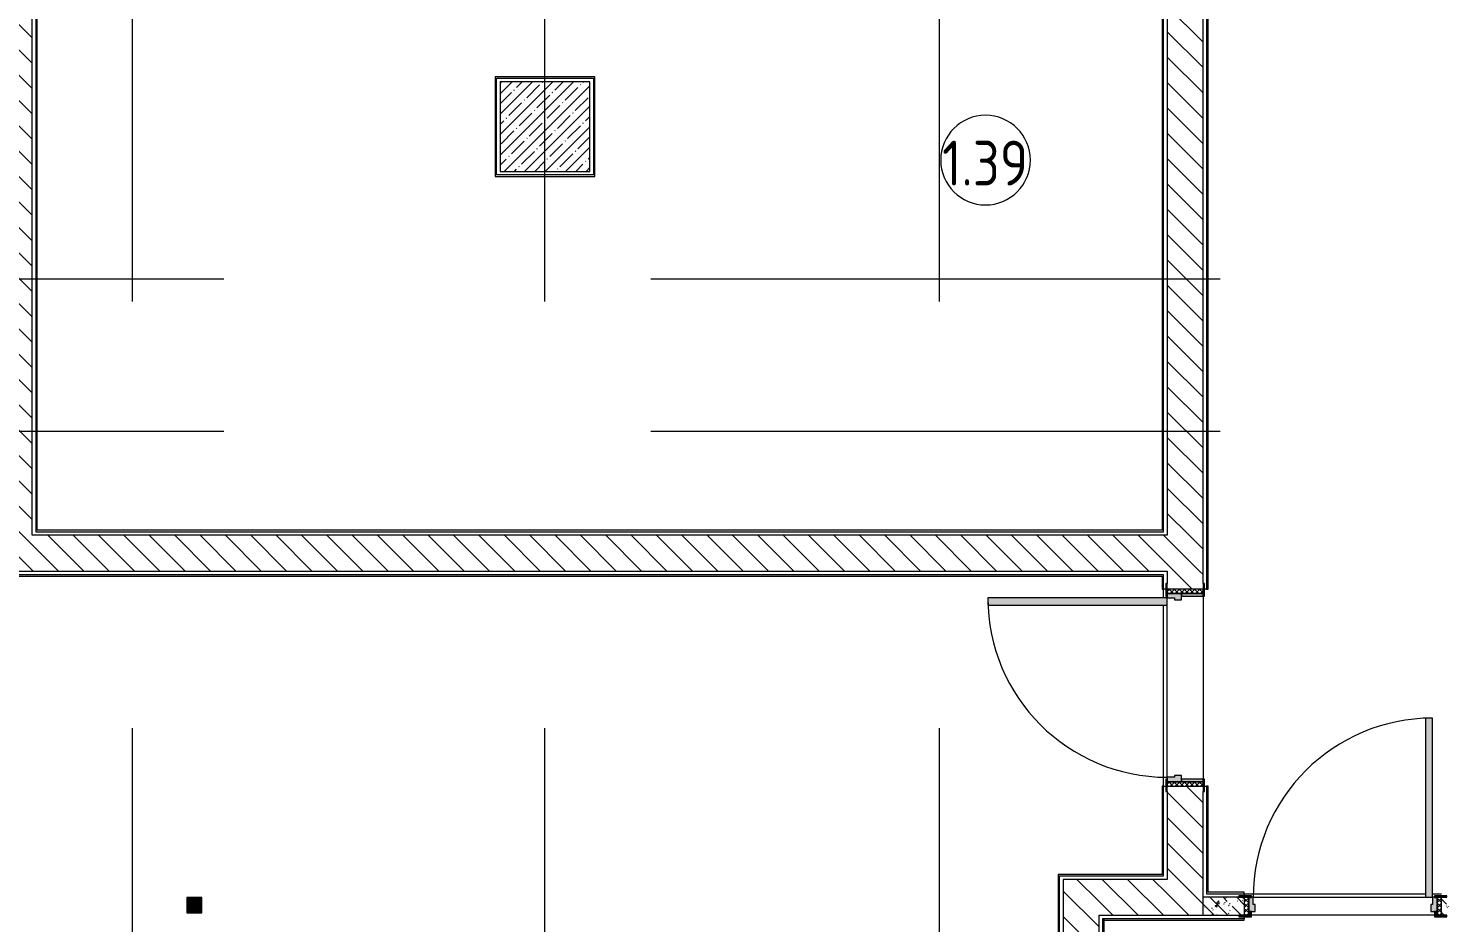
# Model space of a CAD drawing. Header units: millimetres. Extents: x -7229 to 200285, y -8553 to 29000.
# Drawn here: x 147734 to 155606, y 18558 to 23549 of the extents above; entities that cross this region are included whole.
import ezdxf

# ---------------------------------------------------------------- set-up
doc = ezdxf.new("R2010")
doc.units = ezdxf.units.MM
doc.linetypes.add('Осевая', pattern=[15875, 3175, -2381.25, 7937.5, -2381.25])
for name, color, linetype, lineweight in [('A-AREA-IDEN', 7, 'Continuous', 9), ('I-WALL-7', 7, 'Continuous', 9), ('S-COLS-2', 7, 'Continuous', 9), ('Оси-2', 7, 'Осевая', 9)]:
    doc.layers.add(name, color=color, linetype=linetype, lineweight=lineweight)
for name, color, linetype, lineweight, true_color in [('A-DOOR-5', 7, 'Continuous', 9, 0xaaaaaa), ('A-DOOR-6', 7, 'Continuous', 9, 0xe2e2e2), ('A-DOOR-FRAM-4', 7, 'Continuous', 9, 0xe2e2e2), ('A-DOOR-FRAM-5', 7, 'Continuous', 9, 0xaaaaaa), ('A-FLOR-3', 7, 'Continuous', 9, 0xaaaaaa), ('I-WALL-6', 7, 'Continuous', 9, 0xb5aa95), ('I-WALL-8', 7, 'Continuous', 9, 0x787878)]:
    doc.layers.add(name, color=color, linetype=linetype, lineweight=lineweight, true_color=true_color)
doc.styles.add('GOST Common', font='GOST_Common.ttf', dxfattribs={"width": 0.9, "height": 250})
pattern_1 = [(135, (96155.96, 0), (-70.71068, -70.71068), [])]

# ---------------------------------------------------------------- blocks, each defined once
blk = doc.blocks.new('110_Дверь_СКБ_1Ст_Внутренняя1 - Д-11 1100x2100h_кладовые _все__ коридор _между помещениями блока столовой__ моечные _все_-32089444-План монтажа зашивок 1 этажа  в осях 12-23 лист 1')
at = {"layer": 'A-DOOR-5'}
h = blk.add_hatch(dxfattribs=at)
h.set_pattern_fill('FP_27', color=256, style=0, pattern_type=2)
h.set_pattern_definition([(135, (1751.41, 114.685), (-14.14214, -14.14214), []), (225, (1751.41, 114.685), (14.14214, -14.14214), [])])
h.paths.add_polyline_path([(562.5, -50), (562.5, 50), (537.5, 50), (537.5, -50)])
at = {"layer": 'A-DOOR-6'}
h = blk.add_hatch(color=256, dxfattribs=at)
h.paths.add_polyline_path([(537.5, -30), (537.5, 50), (512.5, 50), (512.5, 10), (502.5, 10), (502.5, -30), (512.5, -30)])
h.paths.add_polyline_path([(-488.4, -30), (-477.5, -30), (-477.5, 10), (-487.5, 10), (-488.4, 50), (-512.5, 50), (-512.5, -30)])
at = {"layer": 'A-DOOR-FRAM-4'}
for points in [[(512.5, 50), (512.5, 1050), (472.5, 1050), (472.5, 50)], [(-537.5, 50), (-497.5, 50), (-497.5, 58), (-567.5, 58), (-567.5, 50)], [(592.5, 50), (592.5, 58), (522.5, 58), (522.5, 50), (562.5, 50)], [(-537.5, -58), (-497.5, -58), (-497.5, -50), (-567.5, -50), (-567.5, -58)], [(-512.5, -50), (-497.5, -50), (-497.5, -30), (-512.5, -30)], [(522.5, -50), (537.5, -50), (537.5, -30), (522.5, -30)], [(592.5, -58), (592.5, -50), (522.5, -50), (522.5, -58), (562.5, -58)]]:
    blk.add_hatch(color=256, dxfattribs=at).paths.add_polyline_path(points)
at = {"layer": 'A-DOOR-FRAM-5'}
h = blk.add_hatch(dxfattribs=at)
h.set_pattern_fill('FP_28', color=256, style=0, pattern_type=2)
h.set_pattern_definition([(45, (-371.384, 114.685), (-14.1421, 14.1421), []), (135, (-371.384, 114.685), (-14.1421, -14.1421), [])])
h.paths.add_polyline_path([(-512.5, -50), (-512.5, 50), (-537.5, 50), (-537.5, -50)])
at = {"layer": 'A-DOOR-5'}
for p, q in [((512.5, 1050), (472.5, 1050)), ((472.5, 1050), (472.5, 50)), ((512.5, 50), (512.5, 1050)), ((472.5, 50), (512.5, 50))]:
    blk.add_line(p, q, dxfattribs=at)
blk.add_arc((512.5, 50), 1000, 90, 180, dxfattribs=at)
at = {"layer": 'A-DOOR-FRAM-5'}
for p, q in [((-497.5, 58), (-567.5, 58)), ((-567.5, 58), (-567.5, 50)), ((-567.5, 50), (-497.5, 50)), ((-512.5, 50), (-537.5, 50)), ((-537.5, 50), (-537.5, -50)), ((-487.5, 50), (-512.5, 50)), ((-512.5, 50), (-512.5, -30)), ((-512.5, -50), (-512.5, 50)), ((-497.5, 50), (-512.5, 50)), ((-512.5, 50), (-512.5, 49)), ((-512.5, 49), (-497.5, 49)), ((-497.5, 50), (-497.5, 58)), ((-497.5, 49), (-497.5, 50)), ((-487.5, 10), (-487.5, 50)), ((-477.5, 10), (-487.5, 10)), ((-477.5, -30), (-477.5, 10)), ((512.5, 10), (502.5, 10)), ((502.5, 10), (502.5, -30)), ((512.5, 50), (512.5, 10)), ((537.5, 50), (512.5, 50)), ((592.5, 58), (522.5, 58)), ((522.5, 58), (522.5, 50)), ((537.5, 50), (522.5, 50)), ((522.5, 50), (522.5, 49)), ((522.5, 50), (592.5, 50)), ((522.5, 49), (537.5, 49)), ((537.5, -30), (537.5, 50)), ((562.5, 50), (537.5, 50)), ((537.5, 50), (537.5, -50)), ((537.5, 49), (537.5, 50)), ((562.5, -50), (562.5, 50)), ((592.5, 50), (592.5, 58)), ((-497.5, -50), (-567.5, -50)), ((-567.5, -50), (-567.5, -58)), ((-567.5, -58), (-497.5, -58)), ((-537.5, -50), (-512.5, -50)), ((-512.5, -30), (-477.5, -30)), ((-497.5, -30), (-512.5, -30)), ((-512.5, -30), (-512.5, -50)), ((-512.5, -50), (-497.5, -50)), ((-497.5, -50), (-497.5, -30)), ((-497.5, -58), (-497.5, -50)), ((502.5, -30), (537.5, -30)), ((537.5, -30), (522.5, -30)), ((522.5, -30), (522.5, -50)), ((522.5, -50), (537.5, -50)), ((592.5, -50), (522.5, -50)), ((522.5, -50), (522.5, -58)), ((522.5, -58), (592.5, -58)), ((537.5, -50), (537.5, -30)), ((537.5, -50), (562.5, -50)), ((592.5, -58), (592.5, -50))]:
    blk.add_line(p, q, dxfattribs=at)
blk = doc.blocks.new('BSC_Колонна _Прямоугольная - 500х500-33455413-План монтажа зашивок 1 этажа  в осях 12-23 лист 1')
at = {"layer": 'S-COLS-2'}
h = blk.add_hatch(dxfattribs=at)
h.set_pattern_fill('FP_159', color=256, style=0, pattern_type=2)
h.set_pattern_definition([(45, (-54460, -23000), (-57.02463, 57.02463), []), (45, (-54402.975, -23000), (-57.02463, 57.02463), [100.806, -20.161, 3.353, -16.808])])
h.paths.add_polyline_path([(-244.2, -250), (250, -250), (250, 250), (-250, 250), (-250, -250)])
for p, q in [((250, 250), (-250, 250)), ((-250, 250), (-250, -250)), ((250, -250), (250, 250)), ((-250, -250), (250, -250))]:
    blk.add_line(p, q, dxfattribs=at)
blk = doc.blocks.new('110_Дверь_СКБ_1Ст_Внутренняя1 - Д-12 EIW 1100x2100h_кладовые _все__ коридор _между помещениями блока столовой__ моечные _все_-32936079-План монтажа зашивок 1 этажа  в осях 12-23 лист 1')
at = {"layer": 'A-DOOR-5'}
h = blk.add_hatch(dxfattribs=at)
h.set_pattern_fill('FP_51', color=256, style=0, pattern_type=2)
h.set_pattern_definition([(135, (1751.41, 164.685), (-14.14214, -14.14214), []), (225, (1751.41, 164.685), (14.14214, -14.14214), [])])
h.paths.add_polyline_path([(537.5, 100), (537.5, -100), (562.5, -100), (562.5, 100)])
at = {"layer": 'A-DOOR-6'}
h = blk.add_hatch(color=256, dxfattribs=at)
h.paths.add_polyline_path([(-512.5, 20), (-477.5, 20), (-477.5, 60), (-487.5, 60), (-487.5, 100), (-512.5, 100)])
h.paths.add_polyline_path([(502.5, 20), (537.5, 20), (537.5, 100), (512.5, 100), (512.5, 60), (502.5, 60)])
at = {"layer": 'A-DOOR-FRAM-4'}
for points in [[(472.5, 178.7), (472.5, 100), (512.5, 100), (512.5, 1100), (472.5, 1100), (472.5, 748.1)], [(-567.5, 108), (-567.5, 100), (-497.5, 100), (-497.5, 108), (-537.5, 108)], [(522.5, 108), (522.5, 100), (592.5, 100), (592.5, 108), (537.5, 108)], [(-512.5, -100), (-497.5, -100), (-497.5, 20), (-512.5, 20)], [(522.5, -100), (537.5, -100), (537.5, 20), (522.5, 20)], [(-567.5, -100), (-567.5, -108), (-497.5, -108), (-497.5, -100), (-537.5, -100)], [(522.5, -108), (592.5, -108), (592.5, -100), (522.5, -100)]]:
    blk.add_hatch(color=256, dxfattribs=at).paths.add_polyline_path(points)
at = {"layer": 'A-DOOR-FRAM-5'}
h = blk.add_hatch(dxfattribs=at)
h.set_pattern_fill('FP_52', color=256, style=0, pattern_type=2)
h.set_pattern_definition([(45, (-371.384, 164.685), (-14.1421, 14.1421), []), (135, (-371.384, 164.685), (-14.1421, -14.1421), [])])
h.paths.add_polyline_path([(-537.5, -100), (-512.5, -100), (-512.5, 100), (-537.5, 100), (-537.5, 22.6)])
at = {"layer": 'A-DOOR-5'}
for p, q in [((512.5, 1100), (472.5, 1100)), ((472.5, 1100), (472.5, 100)), ((512.5, 100), (512.5, 1100)), ((472.5, 100), (512.5, 100))]:
    blk.add_line(p, q, dxfattribs=at)
blk.add_arc((512.5, 100), 1000, 90, 180, dxfattribs=at)
at = {"layer": 'A-DOOR-FRAM-5'}
for p, q in [((-497.5, 108), (-567.5, 108)), ((-567.5, 108), (-567.5, 100)), ((-567.5, 100), (-497.5, 100)), ((-512.5, 100), (-537.5, 100)), ((-537.5, 100), (-537.5, -100)), ((-487.5, 100), (-512.5, 100)), ((-512.5, 100), (-512.5, 20)), ((-512.5, -100), (-512.5, 100)), ((-497.5, 100), (-512.5, 100)), ((-512.5, 100), (-512.5, 99)), ((-512.5, 99), (-497.5, 99)), ((-497.5, 100), (-497.5, 108)), ((-497.5, 99), (-497.5, 100)), ((-487.5, 60), (-487.5, 100)), ((512.5, 100), (512.5, 60)), ((537.5, 100), (512.5, 100)), ((592.5, 108), (522.5, 108)), ((522.5, 108), (522.5, 100)), ((537.5, 100), (522.5, 100)), ((522.5, 100), (522.5, 99)), ((522.5, 100), (592.5, 100)), ((522.5, 99), (537.5, 99)), ((537.5, 20), (537.5, 100)), ((562.5, 100), (537.5, 100)), ((537.5, 100), (537.5, -100)), ((537.5, 99), (537.5, 100)), ((562.5, -100), (562.5, 100)), ((592.5, 100), (592.5, 108)), ((-512.5, 20), (-477.5, 20)), ((-497.5, 20), (-512.5, 20)), ((-512.5, 20), (-512.5, -100)), ((-497.5, -100), (-497.5, 20)), ((-477.5, 60), (-487.5, 60)), ((-477.5, 20), (-477.5, 60)), ((512.5, 60), (502.5, 60)), ((502.5, 60), (502.5, 20)), ((502.5, 20), (537.5, 20)), ((537.5, 20), (522.5, 20)), ((522.5, 20), (522.5, -100)), ((537.5, -100), (537.5, 20)), ((-497.5, -100), (-567.5, -100)), ((-567.5, -100), (-567.5, -108)), ((-567.5, -108), (-497.5, -108)), ((-537.5, -100), (-512.5, -100)), ((-512.5, -100), (-497.5, -100)), ((-497.5, -108), (-497.5, -100)), ((522.5, -100), (537.5, -100)), ((592.5, -100), (522.5, -100)), ((522.5, -100), (522.5, -108)), ((522.5, -108), (592.5, -108)), ((537.5, -100), (562.5, -100)), ((592.5, -108), (592.5, -100))]:
    blk.add_line(p, q, dxfattribs=at)
blk = doc.blocks.new('Марка_Помещения - Номер-25198446-План монтажа зашивок 1 этажа  в осях 12-23 лист 1')
at = {"layer": 'A-AREA-IDEN'}
for start, end in [(360, 180), (180, 360)]:
    blk.add_arc((0, 0), 2.5, start, end, dxfattribs=at)

msp = doc.modelspace()

# ---------------------------------------------------------------- hatches: boundary and pattern name
at = {"layer": 'I-WALL-6'}
msp.add_hatch(color=256, dxfattribs=at).paths.add_polyline_path([(148703, 18614), (148703, 18699), (148618, 18699), (148618, 18614)])
at = {"layer": 'I-WALL-7'}
h = msp.add_hatch(dxfattribs=at)
h.set_pattern_fill('FP_136', color=256, style=0, pattern_type=2)
h.set_pattern_definition(pattern_1)
h.paths.add_polyline_path([(147756, 20520), (147756, 23970), (147556, 23970), (147556, 20520), (147633.9, 20520)])
h.paths.add_polyline_path([(147556, 24970), (147756, 24970), (147756, 25550), (147556, 25550), (147556, 25520)])
h.paths.add_polyline_path([(147633.9, 26500), (147756, 26500), (147756, 26900), (147556, 26900), (147556, 26500)])
h = msp.add_hatch(dxfattribs=at)
h.set_pattern_fill('FP_136', color=256, style=0, pattern_type=2)
h.set_pattern_definition(pattern_1)
h.paths.add_polyline_path([(154286, 20720), (154286, 24890), (154086, 24890), (154086, 20720)])
h = msp.add_hatch(dxfattribs=at)
h.set_pattern_fill('FP_136', color=256, style=0, pattern_type=2)
h.set_pattern_definition(pattern_1)
h.paths.add_polyline_path([(154066, 20520), (154286, 20520), (154286, 20720), (147756, 20720), (147756, 20520), (153486, 20520)])
h = msp.add_hatch(dxfattribs=at)
h.set_pattern_fill('FP_136', color=256, style=0, pattern_type=2)
h.set_pattern_definition(pattern_1)
h.paths.add_polyline_path([(154163.4, 18600), (154286, 18600), (154286, 19320), (154086, 19320), (154086, 18600)])
h.paths.add_polyline_path([(154286, 20420), (154286, 20520), (154086, 20520), (154086, 20420)])
h = msp.add_hatch(dxfattribs=at)
h.set_pattern_fill('FP_136', color=256, style=0, pattern_type=2)
h.set_pattern_definition(pattern_1)
h.paths.add_polyline_path([(153594.7, 15803.8), (153706, 15803.8), (153706, 15903.8), (153506, 15903.8), (153506, 15803.8)])
h.paths.add_polyline_path([(153506, 17003.8), (153706, 17003.8), (153706, 18800), (153506, 18800), (153506, 17033.8)])
h = msp.add_hatch(dxfattribs=at)
h.set_pattern_fill('FP_136', color=256, style=0, pattern_type=2)
h.set_pattern_definition(pattern_1)
h.paths.add_polyline_path([(153706, 18600), (154086, 18600), (154086, 18800), (153706, 18800)])
at = {"layer": 'I-WALL-8'}
h = msp.add_hatch(dxfattribs=at)
h.set_pattern_fill('FP_138', color=256, style=0, pattern_type=2)
h.set_pattern_definition([(135, (96155.96, 0), (-75.43415, -75.43415), [106.68, -17.78, 3.556, -17.78]), (135, (96155.96, 75.39), (-75.43415, -75.43415), []), (50, (96155.96, 0), (127.52922, -11.15758), [13.335, -146.685]), (355, (96155.96, 0), (-24.66966, 133.74002), [10.668, -117.348]), (100.451, (96166.59, -0.93), (102.85973, 122.58178), [11.333, -124.663]), (46.184, (96155.96, 35.56), (189.75516, -29.43036), [20.002, -220.027]), (96.636, (96171.77, 33.1), (166.1822, 173.1996), [17, -186.995]), (351.184, (96155.96, 35.56), (166.18393, 173.1976), [16.002, -176.022]), (21, (96173.74, 26.67), (106.13027, -71.58603), [13.335, -146.685]), (326, (96173.74, 26.67), (43.26188, 128.93175), [10.668, -117.348]), (71.451, (96182.58, 20.7), (149.39198, 57.34505), [11.333, -124.663]), (37.5, (96155.96, 0), (2.162228, 59.188357), [3.353, -112.573, 3.353, -115.773, -117.792]), (37.5, (96155.96, 0), (2.162228, 59.188357), [-235.052, 3.353, -114.44]), (7.5, (96155.96, 0), (46.77386, 70.12615), [3.353, -64.567, 3.353, -109.906, -44.894]), (7.5, (96155.96, 0), (46.77386, 70.12615), [-181.178, 3.353, -41.542]), (327.5, (96116.31, 0), (94.91367, -4.010093), [3.353, -41.097, 3.353, -135.331, -184.023]), (327.5, (96116.31, 0), (94.91367, -4.010093), [-183.134, 3.353, -180.67]), (317.5, (96098.53, 0), (103.69057, 17.79882), [3.353, -54.432, 3.353, -88.748, -130.683]), (317.5, (96098.53, 0), (103.69057, 17.79882), [-149.885, 3.353, -127.33])])
h.paths.add_polyline_path([(155646, 18600), (156766, 18600), (156766, 18700), (155616, 18700), (155616, 18600)])
h.paths.add_polyline_path([(154486, 18600), (154516, 18600), (154516, 18700), (154286, 18700), (154286, 18600), (154306, 18600)])

# ---------------------------------------------------------------- linework, layer by layer
at = {"layer": 'A-FLOR-3'}
for p, q in [((154066, 20370), (154066, 20420)), ((154078, 20420), (154066, 20420)), ((154306, 20420), (154294, 20420)), ((154066, 19320), (154066, 20330)), ((154066, 19320), (154078, 19320)), ((154294, 19320), (154306, 19320)), ((154516, 18720), (155526, 18720)), ((154516, 18720), (154516, 18708)), ((155566, 18720), (155616, 18720)), ((154516, 18592), (154516, 18580))]:
    msp.add_line(p, q, dxfattribs=at)
at = {"layer": 'I-WALL-7'}
for p, q in [((154286, 20450), (154286, 24890)), ((154306, 24809), (154306, 20420)), ((154314, 20420), (154314, 24809)), ((154058, 24722), (154058, 20748)), ((154066, 20740), (154066, 24730)), ((154086, 24750), (154086, 20720)), ((147756, 20720), (147756, 23770)), ((147776, 23750), (147776, 20740)), ((147784, 20748), (147784, 23742)), ((150894, 23278), (150338, 23278)), ((150338, 23278), (150338, 22722)), ((150346, 23270), (150886, 23270)), ((150346, 22730), (150346, 23270)), ((150886, 23270), (150886, 22730)), ((150894, 22722), (150894, 23278)), ((150338, 22722), (150894, 22722)), ((150886, 22730), (150346, 22730)), ((154086, 20720), (147756, 20720)), ((147776, 20740), (154066, 20740)), ((154058, 20748), (147784, 20748)), ((147528, 20492), (154058, 20492)), ((154066, 20500), (147536, 20500)), ((147556, 20520), (154086, 20520)), ((154058, 20492), (154058, 20420)), ((154066, 20420), (154066, 20500)), ((154086, 20520), (154086, 20450)), ((154058, 20420), (154066, 20420)), ((154306, 20420), (154314, 20420)), ((154086, 19370), (154086, 20330)), ((154286, 20380), (154286, 19360)), ((154058, 19320), (154058, 18828)), ((154066, 19320), (154058, 19320)), ((154066, 18820), (154066, 19320)), ((154086, 19290), (154086, 18800)), ((154286, 18600), (154286, 19290)), ((154306, 19320), (154306, 18720)), ((154314, 19320), (154306, 19320)), ((154314, 18728), (154314, 19320)), ((154058, 18828), (153478, 18828)), ((153478, 18828), (153478, 17003.8)), ((153486, 18820), (154066, 18820)), ((153486, 17003.8), (153486, 18820)), ((153506, 18800), (153506, 17033.8)), ((154086, 18800), (153506, 18800)), ((148703, 18699), (148618, 18699)), ((148618, 18699), (148618, 18614)), ((148703, 18614), (148703, 18699)), ((154486, 18700), (154286, 18700)), ((154306, 18720), (154516, 18720)), ((154516, 18728), (154314, 18728)), ((154516, 18720), (154516, 18728)), ((154566, 18700), (155526, 18700)), ((148618, 18614), (148703, 18614)), ((153706, 17033.8), (153706, 18600)), ((153706, 18600), (154486, 18600)), ((153726, 18580), (153726, 17003.8)), ((154516, 18580), (153726, 18580)), ((153734, 17003.8), (153734, 18580)), ((154516, 18572), (154516, 18580)), ((155576, 18600), (154556, 18600)), ((153726, 18572), (154516, 18572))]:
    msp.add_line(p, q, dxfattribs=at)
at = {"layer": 'Оси-2'}
for p, q in [((148316, 593.7), (148316, 24898.1)), ((150616, 593.7), (150616, 24898.1)), ((152816, 593.7), (152816, 24898.1)), ((135332.1, 22150), (178356, 22150)), ((135332.1, 21300), (178356, 21300))]:
    msp.add_line(p, q, dxfattribs=at)

# ---------------------------------------------------------------- block references
at = {"layer": 'A-AREA-IDEN', "xscale": 99.99999999999993, "yscale": 99.99999999999993, "zscale": 99.99999999999993}
msp.add_blockref('Марка_Помещения - Номер-25198446-План монтажа зашивок 1 этажа  в осях 12-23 лист 1', (153073, 22812.9), dxfattribs=at)
at = {"layer": 'A-DOOR-5', "rotation": 89.99999999999991}
msp.add_blockref('110_Дверь_СКБ_1Ст_Внутренняя1 - Д-12 EIW 1100x2100h_кладовые _все__ коридор _между помещениями блока столовой__ моечные _все_-32936079-План монтажа зашивок 1 этажа  в осях 12-23 лист 1', (154186, 19857.5), dxfattribs=at)
at = {"layer": 'A-DOOR-5'}
msp.add_blockref('110_Дверь_СКБ_1Ст_Внутренняя1 - Д-11 1100x2100h_кладовые _все__ коридор _между помещениями блока столовой__ моечные _все_-32089444-План монтажа зашивок 1 этажа  в осях 12-23 лист 1', (155053.5, 18650), dxfattribs=at)
at = {"layer": 'S-COLS-2'}
msp.add_blockref('BSC_Колонна _Прямоугольная - 500х500-33455413-План монтажа зашивок 1 этажа  в осях 12-23 лист 1', (150616, 23000), dxfattribs=at)

# ---------------------------------------------------------------- texts
at = {"layer": 'A-AREA-IDEN', "insert": (152831.1, 22921.4), "char_height": 250, "width": 606.076, "attachment_point": 1, "style": 'GOST Common'}
msp.add_mtext('1.39', dxfattribs=at)

doc.saveas('drawing.dxf')
